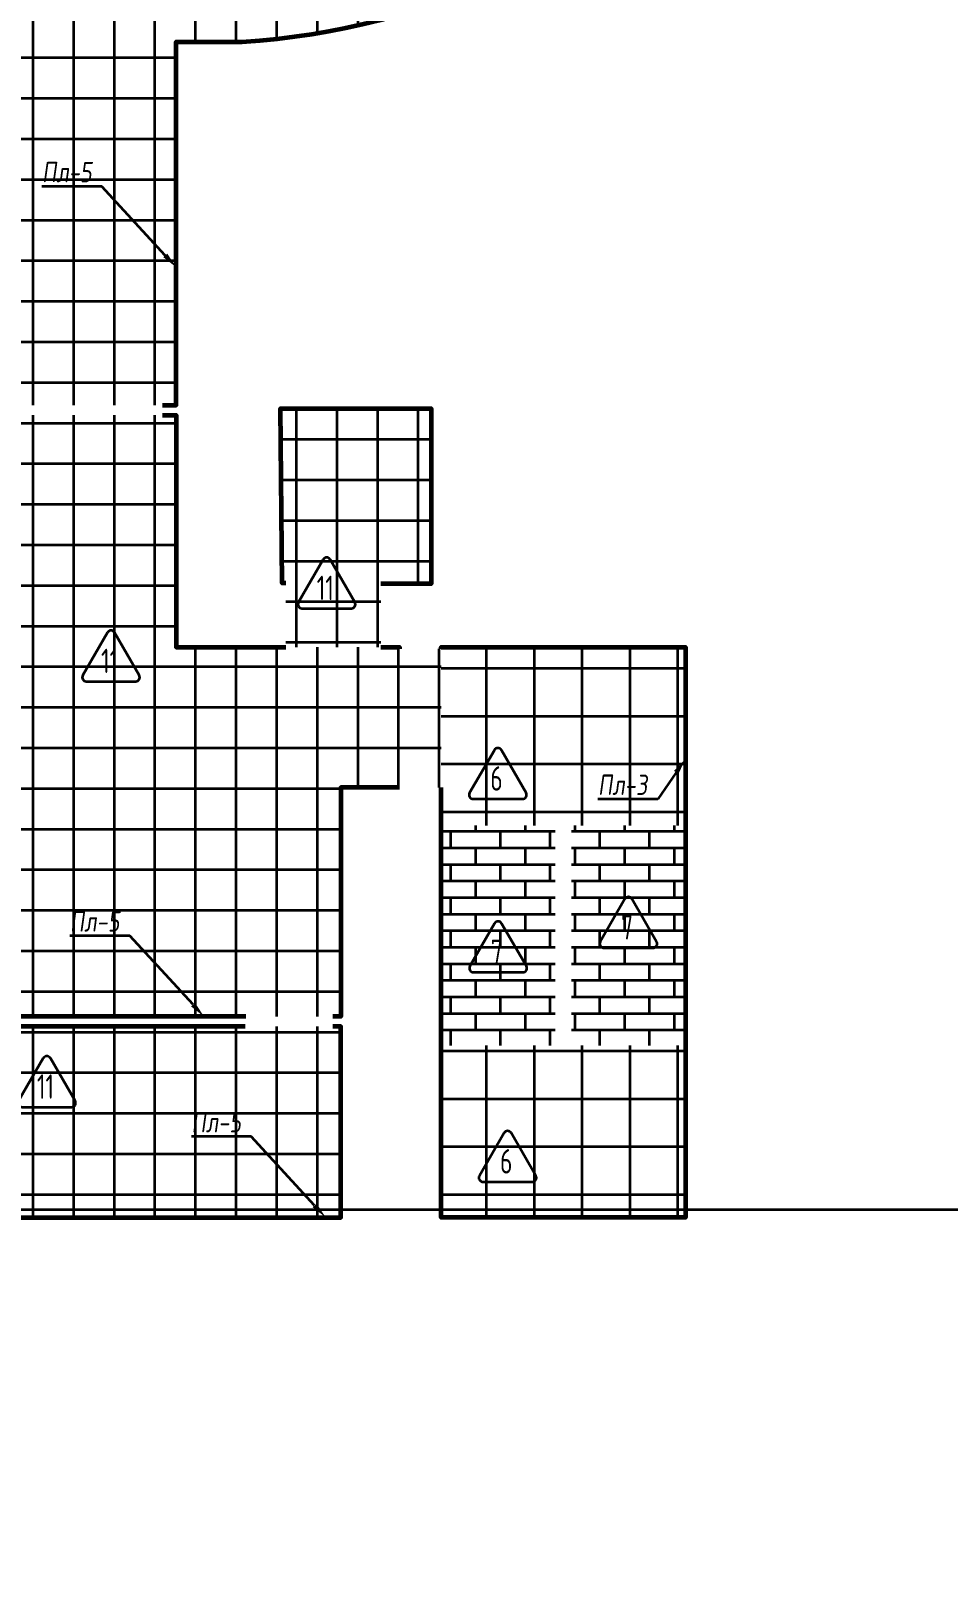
# Model space of a CAD drawing. Header units: millimetres. Extents: x -510890 to 418982, y -118257 to 141350.
# Drawn here: x -61332 to -50071, y -38887 to -19986 of the extents above; entities that cross this region are included whole.
import ezdxf
from ezdxf import colors
from ezdxf.entities.mleader import LeaderData, LeaderLine
from ezdxf.enums import TextEntityAlignment as Align
from ezdxf.math import Vec2, Vec3

# ---------------------------------------------------------------- set-up
doc = ezdxf.new("R2010")
doc.units = ezdxf.units.MM
doc.layers.add('АР_Площадь контур', color=220, linetype='Continuous', lineweight=35, plot=False)
doc.styles.add('ISOCPEUR', font='isocpeur.ttf', dxfattribs={"height": 800})
doc.styles.add('Архитект', font='isocpeur.ttf', dxfattribs={"width": 0.8, "oblique": 8})
pattern_1 = [(90, (2999.9, -126491.3), (-498.475, 0), []), (180, (2999.9, -126491.3), (-6e-14, -498.475), [])]
pattern_2 = [(90, (2999.9, -126491.3), (-587.375, 0), []), (180, (2999.9, -126491.3), (-6e-14, -587.375), [])]
pattern_3 = [(0, (209610.45, -28798.6), (0, 203.2254), []), (90, (209610.45, -28798.6), (-304.8, 203.2254), [203.2254, -203.2254])]

msp = doc.modelspace()

# ---------------------------------------------------------------- hatches: boundary and pattern name
at = {"layer": 'АР_Площадь контур', "true_color": 0x000000, "transparency": 33554687}
h = msp.add_hatch(dxfattribs=at)
h.set_pattern_fill('ANSI37', color=18, scale=157, angle=45, style=0)
h.set_pattern_definition(pattern_1)
h.paths.add_polyline_path([(-72318.8, -8090.6), (-72318.8, -13690.6), (-62095.9, -13690.6), (-62095.9, -13690.6), (-62095.9, -24584.8), (-59546, -24584.8), (-59546, -20121.9), (-58736, -20121.9, 0.3719585), (-50060.9, -11580.6), (-50060.9, -10640.6), (-44215.9, -10640.6), (-44215.9, -8090.6), (-44495.9, -8090.6), (-44495.9, -7690.6), (-44215.9, -7690.6), (-44215.9, -4675.7), (-44965.9, -4675.7), (-44965.9, -1940.6), (-46605.9, -1940.6), (-46605.9, 859.4), (-56095.9, 859.4), (-56095.9, -1970.6), (-50495.9, -1970.6), (-50495.9, -1690.6), (-49973.5, -1690.6), (-49975.9, -8090.6)])
h.paths.add_polyline_path([(-56495.8, -13690.6), (-56495.8, -14090.6), (-56095.8, -14090.6), (-56095.8, -13690.6)], flags=0)
h = msp.add_hatch(dxfattribs=at)
h.set_pattern_fill('ANSI37', color=18, scale=157, angle=45, style=0)
h.set_pattern_definition(pattern_1)
h.paths.add_polyline_path([(-59546, -24704.7), (-59546, -27555.6), (-56805.8, -27555.6), (-56805.8, -27575.6), (-56295.9, -27575.6), (-56295.8, -29275.6), (-57525.3, -29275.6), (-57525.2, -32090.5), (-62095.8, -32090.6), (-62095.8, -24704.7)])
h = msp.add_hatch(dxfattribs=at)
h.set_pattern_fill('ANSI37', color=18, scale=157, angle=45, style=0)
h.set_pattern_definition([(90, (209610.45, -25998.6), (-498.475, 0), []), (180, (209610.45, -25998.6), (-6e-14, -498.475), [])])
h.paths.add_polyline_path([(-56415.8, -26775.6), (-57035.8, -26775.6), (-57035.8, -27555.6), (-58202.8, -27555.6), (-58202.8, -26775.6), (-58246, -26775.6), (-58246, -25547.2), (-58246, -24625.6), (-56415.8, -24625.6)])
at = {"layer": 'АР_Площадь контур', "true_color": 0x000000}
h = msp.add_hatch(dxfattribs=at)
h.set_pattern_fill('ANSI37', color=18, scale=185, angle=45)
h.set_pattern_definition(pattern_2)
h.paths.add_polyline_path([(-56295.9, -29745.6), (-53295.8, -29745.6), (-53295.9, -27555.6), (-56295.8, -27555.6)])
at = {"layer": 'АР_Площадь контур', "true_color": 0xffffff}
h = msp.add_hatch(dxfattribs=at)
h.set_pattern_fill('AR-BRSTD', scale=3)
h.set_pattern_definition(pattern_3)
h.paths.add_polyline_path([(-54895.2, -29745.6), (-56295.8, -29745.6), (-56295.8, -32445.6), (-54895.2, -32445.6)])
h = msp.add_hatch(dxfattribs=at)
h.set_pattern_fill('AR-BRSTD', scale=3)
h.set_pattern_definition(pattern_3)
h.paths.add_polyline_path([(-54696.5, -29745.6), (-53295.9, -29745.6), (-53295.9, -32445.6), (-54696.5, -32445.6)])
at = {"layer": 'АР_Площадь контур', "true_color": 0x000000, "transparency": 33554687}
h = msp.add_hatch(dxfattribs=at)
h.set_pattern_fill('ANSI37', color=18, scale=157, angle=45, style=0)
h.set_pattern_definition(pattern_1)
h.paths.add_polyline_path([(-57525.3, -34555.6), (-62095.8, -34555.6), (-62095.9, -32210.6), (-57525.3, -32210.6)])
at = {"layer": 'АР_Площадь контур', "true_color": 0x000000}
h = msp.add_hatch(dxfattribs=at)
h.set_pattern_fill('ANSI37', color=18, scale=185, angle=45)
h.set_pattern_definition(pattern_2)
h.paths.add_polyline_path([(-56295.8, -32445.6), (-53295.9, -32445.6), (-53295.8, -34555.6), (-56295.9, -34555.6)])

# ---------------------------------------------------------------- linework, layer by layer
at = {"layer": 'АР_Площадь контур', "lineweight": 60}
msp.add_lwpolyline([(-59714.4, -24584.8), (-59546, -24584.8), (-59546, -20121.9), (-58736, -20121.9, 0.3719571), (-50060.9, -11580.6), (-50060.9, -10640.6), (-44215.9, -10640.6), (-44215.9, -8090.6), (-44495.9, -8090.6), (-44495.9, -7690.6), (-44215.9, -7690.6), (-44216, -4675.7), (-44965.9, -4675.7), (-44965.9, -1940.6), (-46605.9, -1940.6), (-46605.9, -1090.6)], format="xyb", dxfattribs=at)
for points in [[(-59714.4, -24704.8), (-59546, -24704.8), (-59546, -27555.6), (-58202.8, -27555.6)], [(-58202.8, -26767.1), (-58246, -26767.1), (-58266, -24625.6), (-56416, -24625.6), (-56416, -26775.6), (-57035.8, -26775.6)], [(-57035.8, -27555.6), (-56805.8, -27555.6), (-56805.8, -27575.6)], [(-56295.8, -27575.6), (-56295.8, -27555.6), (-53295.9, -27555.6), (-53295.9, -34555.6), (-56295.9, -34555.6), (-56295.9, -29275.6)], [(-56805.8, -29275.6), (-57525.3, -29275.6), (-57525.3, -32090.5), (-57625.4, -32090.5)], [(-58690.5, -32090.6), (-62095.9, -32090.6), (-62095.9, -31690.6)], [(-58701, -32210.5), (-62096, -32210.5), (-62095.9, -34555.6), (-57525.3, -34555.6), (-57525.3, -32210.6), (-57625.5, -32210.6)]]:
    msp.add_lwpolyline(points, dxfattribs=at)
at = {"layer": 'АР_Площадь контур', "linetype": 'Continuous'}
for points in [[(-58003, -27078.3), (-57396.8, -27078.3, 0.5773495), (-57353.5, -27003.3), (-57656.6, -26478.3, 0.5773541), (-57743.2, -26478.3), (-58046.3, -27003.3, 0.5773491), (-58003, -27078.3, 0.0000017)], [(-60650.2, -27974.7), (-60043.9, -27974.7, 0.5773495), (-60000.6, -27899.7), (-60303.7, -27374.7, 0.5773541), (-60390.3, -27374.7), (-60693.5, -27899.7, 0.5773491), (-60650.2, -27974.7, 0.0000017)], [(-55901.7, -29417.8), (-55295.4, -29417.8, 0.5773495), (-55252.1, -29342.8), (-55555.2, -28817.8, 0.5773541), (-55641.8, -28817.8), (-55945, -29342.8, 0.5773491), (-55901.7, -29417.8, 0.0000017)], [(-54299.1, -31245.6), (-53692.9, -31245.6, 0.5773495), (-53649.6, -31170.6), (-53952.7, -30645.6, 0.5773541), (-54039.3, -30645.6), (-54342.4, -31170.6, 0.5773491), (-54299.1, -31245.6, 0.0000017)], [(-55898.6, -31545.6), (-55292.4, -31545.6, 0.5773495), (-55249.1, -31470.6), (-55552.2, -30945.6, 0.5773541), (-55638.8, -30945.6), (-55941.9, -31470.6, 0.5773491), (-55898.6, -31545.6, 0.0000017)], [(-61437.9, -33200.7), (-60831.7, -33200.7, 0.5773495), (-60788.4, -33125.7), (-61091.5, -32600.7, 0.5773541), (-61178.1, -32600.7), (-61481.2, -33125.7, 0.5773491), (-61437.9, -33200.7, 0.0000017)], [(-55781.9, -34118.5), (-55175.7, -34118.5, 0.5773495), (-55132.4, -34043.5), (-55435.5, -33518.5, 0.5773541), (-55522.1, -33518.5), (-55825.2, -34043.5, 0.5773491), (-55781.9, -34118.5, 0.0000017)]]:
    msp.add_lwpolyline(points, format="xyb", dxfattribs=at)
at = {"layer": 'АР_Площадь контур', "ltscale": 40}
msp.add_lwpolyline([(12561.2, -118257.2), (-72965.9, -118257.2), (-72965.9, -34460), (12561.2, -34460)], close=True, dxfattribs=at)

# ---------------------------------------------------------------- texts
at = {"layer": 'АР_Площадь контур', "linetype": 'Continuous', "style": 'ISOCPEUR', "width": 0.7}
for s, p in [('11', (-57716.5, -26976.6)), ('11', (-60363.7, -27873)), ('6', (-55615.2, -29316.1)), ('7', (-54012.7, -31143.9)), ('7', (-55612.1, -31443.9)), ('11', (-61151.4, -33099)), ('6', (-55495.4, -34016.8))]:
    msp.add_text(s, height=300, dxfattribs=at).set_placement(p, align=Align.CENTER)

# ---------------------------------------------------------------- leaders
at = {"layer": 'АР_Площадь контур'}
ml = msp.add_multileader_mtext('Standard', dxfattribs=at)
ml.set_content('Пл-5', color=256, style='Архитект')
ml.set_leader_properties(color=256, linetype='ByLayer', lineweight=-1)
ml.build(insert=Vec2(0, 0))
ml.multileader.update_dxf_attribs({"text_left_attachment_type": 6, "text_right_attachment_type": 6, "dogleg_length": 25, "arrow_head_size": 200})
ctx = ml.context
ctx.base_point, ctx.char_height, ctx.arrow_head_size, ctx.landing_gap_size, ctx.plane_origin = Vec3(-61294.1, -21896.4), 250, 200, 100, Vec3(-74180.2, -22138)
ctx.left_attachment, ctx.right_attachment = 6, 6
notes = []
notes.append((ctx, [(0, (1, 1, 0), (-60458.8, -21896.4), (-1, 0), 25, [(1, [(-59546, -22890.6)], 0, [])])]))
ctx.mtext.insert, ctx.mtext.width, ctx.mtext.defined_height, ctx.mtext.line_spacing_style, ctx.mtext.flow_direction = Vec3(-61194.1, -21596.4), 3549.472, 1007.6, 2, 5
ml = msp.add_multileader_mtext('Standard', dxfattribs=at)
ml.set_content('Пл-5', color=256, style='Архитект')
ml.set_leader_properties(color=256, linetype='ByLayer', lineweight=-1)
ml.build(insert=Vec2(0, 0))
ml.multileader.update_dxf_attribs({"text_left_attachment_type": 6, "text_right_attachment_type": 6, "dogleg_length": 25, "arrow_head_size": 200})
ctx = ml.context
ctx.base_point, ctx.char_height, ctx.arrow_head_size, ctx.landing_gap_size, ctx.plane_origin = Vec3(-63443.6, -27956.5), 250, 200, 100, Vec3(-76329.6, -28198)
ctx.left_attachment, ctx.right_attachment = 6, 6
notes.append((ctx, [(0, (1, 1, 0), (-62608.3, -27956.5), (-1, 0), 25, [(1, [(-62215.8, -27173.5)], 0, [])])]))
ctx.mtext.insert, ctx.mtext.width, ctx.mtext.defined_height, ctx.mtext.line_spacing_style, ctx.mtext.flow_direction = Vec3(-63343.6, -27656.5), 3549.472, 1007.6, 2, 5
ml = msp.add_multileader_mtext('Standard', dxfattribs=at)
ml.set_content('Пл-3', color=256, style='Архитект')
ml.set_leader_properties(color=256, linetype='ByLayer', lineweight=-1)
ml.build(insert=Vec2(0, 0))
ml.multileader.update_dxf_attribs({"text_left_attachment_type": 6, "text_right_attachment_type": 6, "dogleg_length": 25, "arrow_head_size": 200})
ctx = ml.context
ctx.base_point, ctx.char_height, ctx.arrow_head_size, ctx.landing_gap_size, ctx.plane_origin = Vec3(-54470, -29419), 250, 200, 100, Vec3(-68196.3, -29401.6)
ctx.left_attachment, ctx.right_attachment = 6, 6
notes.append((ctx, [(0, (1, 1, 0), (-53634.7, -29419), (-1, 0), 25, [(1, [(-53295.8, -28927.2)], 0, [])])]))
ctx.mtext.insert, ctx.mtext.width, ctx.mtext.defined_height, ctx.mtext.line_spacing_style, ctx.mtext.flow_direction = Vec3(-54370, -29119), 3549.472, 1007.6, 2, 5
ml = msp.add_multileader_mtext('Standard', dxfattribs=at)
ml.set_content('Пл-5', color=256, style='Архитект')
ml.set_leader_properties(color=256, linetype='ByLayer', lineweight=-1)
ml.build(insert=Vec2(0, 0))
ml.multileader.update_dxf_attribs({"text_left_attachment_type": 6, "text_right_attachment_type": 6, "dogleg_length": 25, "arrow_head_size": 200})
ctx = ml.context
ctx.base_point, ctx.char_height, ctx.arrow_head_size, ctx.landing_gap_size, ctx.plane_origin = Vec3(-60952.8, -31096.3), 250, 200, 100, Vec3(-73838.9, -31337.9)
ctx.left_attachment, ctx.right_attachment = 6, 6
notes.append((ctx, [(0, (1, 1, 0), (-60117.5, -31096.3), (-1, 0), 25, [(1, [(-59204.7, -32090.6)], 0, [])])]))
ctx.mtext.insert, ctx.mtext.width, ctx.mtext.defined_height, ctx.mtext.line_spacing_style, ctx.mtext.flow_direction = Vec3(-60852.8, -30796.3), 3549.472, 1007.6, 2, 5
ml = msp.add_multileader_mtext('Standard', dxfattribs=at)
ml.set_content('Пл-5', color=256, style='Архитект')
ml.set_leader_properties(color=256, linetype='ByLayer', lineweight=-1)
ml.build(insert=Vec2(0, 0))
ml.multileader.update_dxf_attribs({"text_left_attachment_type": 6, "text_right_attachment_type": 6, "dogleg_length": 25, "arrow_head_size": 200})
ctx = ml.context
ctx.base_point, ctx.char_height, ctx.arrow_head_size, ctx.landing_gap_size, ctx.plane_origin = Vec3(-59460.5, -33561.4), 250, 200, 100, Vec3(-72346.5, -33803)
ctx.left_attachment, ctx.right_attachment = 6, 6
notes.append((ctx, [(0, (1, 1, 0), (-58625.2, -33561.4), (-1, 0), 25, [(1, [(-57712.3, -34555.6)], 0, [])])]))
ctx.mtext.insert, ctx.mtext.width, ctx.mtext.defined_height, ctx.mtext.line_spacing_style, ctx.mtext.flow_direction = Vec3(-59360.5, -33261.4), 3549.472, 1007.6, 2, 5
for ctx, leaders in notes:
    for number, flags, end, landing, length, lines in leaders:
        leader = LeaderData()
        leader.index, (leader.has_last_leader_line, leader.has_dogleg_vector, leader.attachment_direction) = number, flags
        leader.last_leader_point, leader.dogleg_vector, leader.dogleg_length = Vec3(end), Vec3(landing), length
        for number, points, colour, breaks in lines:
            line = LeaderLine()
            line.index, line.vertices, line.color, line.breaks = number, Vec3.list(points), colors.encode_raw_color(colour), breaks
            leader.lines.append(line)
        ctx.leaders.append(leader)

doc.saveas('drawing.dxf')
